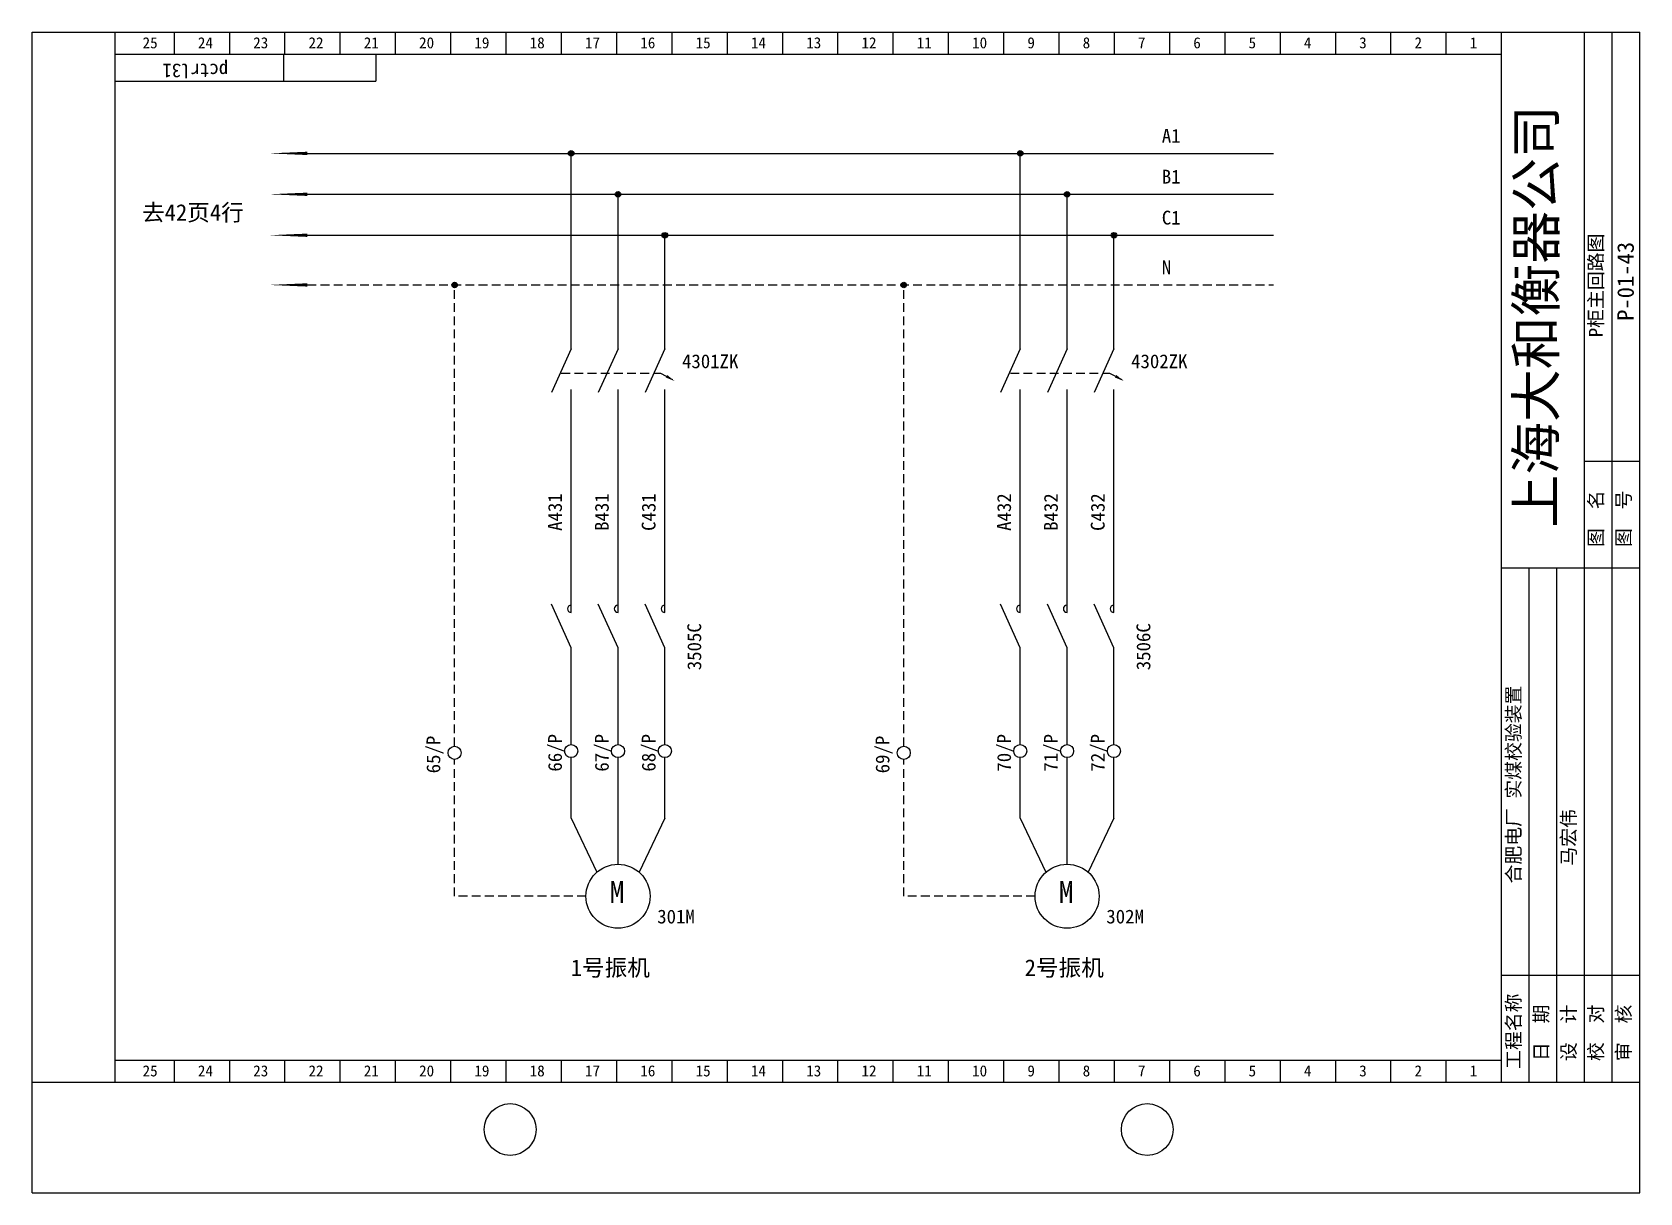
# Model space of a CAD drawing. Extents: x 372 to 663, y -20 to 190.
import ezdxf

# ---------------------------------------------------------------- set-up
doc = ezdxf.new("R2010")
doc.units = 0
doc.header["$LTSCALE"] = 0.5
doc.linetypes.add('DASHED2', pattern=[9.525, 6.35, -3.175])
doc.layers.get('0').update_dxf_attribs({"linetype": 'CONTINUOUS'})

# ---------------------------------------------------------------- blocks, each defined once
blk = doc.blocks.new('A$C40C5467B')
at = {"char_height": 2.5, "width": 20.5327, "attachment_point": 1, "rotation": 90}
for s, insert in [('\\f宋体|b0|i0|c134|p2;P柜主回路图', (5.14, 95.67)), ('\\f宋体|b0|i0|c134|p2;马宏伟', (0.21, 0.06))]:
    blk.add_mtext(s, dxfattribs=dict(at, insert=insert))
blk = doc.blocks.new('A$C03F9669E')
at = {"char_height": 2.5, "width": 13.8727, "attachment_point": 1}
for s, insert in [('A1', (0, 26.3)), ('B1', (0, 18.9)), ('C1', (0, 11.49)), ('N', (0, 2.5))]:
    blk.add_mtext(s, dxfattribs=dict(at, insert=insert))

msp = doc.modelspace()

# ---------------------------------------------------------------- hatches: boundary and pattern name
at = {"ltscale": 0.5}
for points in [[(470.09, 167.62, 1), (469.1, 167.62, 1)], [(551.31, 167.62, 1), (550.31, 167.62, 1)], [(478.56, 160.22, 1), (477.57, 160.22, 1)], [(559.78, 160.22, 1), (558.78, 160.22, 1)], [(487.03, 152.81, 1), (486.04, 152.81, 1)], [(568.25, 152.81, 1), (567.25, 152.81, 1)], [(449.03, 143.82, 1), (448.04, 143.82, 1)], [(530.24, 143.82, 1), (529.25, 143.82, 1)]]:
    msp.add_hatch(color=256, dxfattribs=at).paths.add_polyline_path(points)

# ---------------------------------------------------------------- linework, layer by layer
for p, q in [((372.13, -20.44), (372.13, 189.56)), ((372.13, 189.56), (662.85, 189.56)), ((387.13, -0.44), (387.13, 189.56)), ((387.13, 189.56), (637.85, 189.56)), ((397.85, 185.56), (397.85, 189.56)), ((407.85, 185.56), (407.85, 189.56)), ((417.85, 185.56), (417.85, 189.56)), ((427.85, 185.56), (427.85, 189.56)), ((437.85, 185.56), (437.85, 189.56)), ((447.85, 185.56), (447.85, 189.56)), ((457.85, 185.56), (457.85, 189.56)), ((467.85, 185.56), (467.85, 189.56)), ((477.85, 185.56), (477.85, 189.56)), ((487.85, 185.56), (487.85, 189.56)), ((497.85, 185.56), (497.85, 189.56)), ((507.85, 185.56), (507.85, 189.56)), ((517.85, 185.56), (517.85, 189.56)), ((527.85, 185.56), (527.85, 189.56)), ((537.85, 185.56), (537.85, 189.56)), ((547.85, 185.56), (547.85, 189.56)), ((557.85, 185.56), (557.85, 189.56)), ((567.85, 185.56), (567.85, 189.56)), ((577.85, 185.56), (577.85, 189.56)), ((587.85, 185.56), (587.85, 189.56)), ((597.85, 185.56), (597.85, 189.56)), ((607.85, 185.56), (607.85, 189.56)), ((617.85, 185.56), (617.85, 189.56)), ((627.85, 185.56), (627.85, 189.56)), ((637.85, -0.44), (637.85, 189.56)), ((652.85, -0.44), (652.85, 189.56)), ((657.85, -0.44), (657.85, 189.56)), ((662.85, -20.44), (662.85, 189.56)), ((387.13, 185.56), (637.85, 185.56)), ((417.58, 185.55), (417.58, 180.68)), ((434.27, 185.55), (434.27, 180.68)), ((387.13, 180.68), (434.27, 180.68)), ((469.6, 132.24), (466.04, 124.35)), ((478.07, 132.24), (474.51, 124.35)), ((486.54, 132.24), (482.98, 124.35)), ((550.81, 132.24), (547.25, 124.35)), ((559.28, 132.24), (555.72, 124.35)), ((567.75, 132.24), (564.19, 124.35)), ((652.85, 111.91), (662.85, 111.91)), ((637.85, 92.66), (662.85, 92.66)), ((642.85, -0.44), (642.85, 92.66)), ((647.85, -0.44), (647.85, 92.66)), ((469.6, 78.19), (466.04, 86.08)), ((478.07, 78.19), (474.51, 86.08)), ((486.54, 78.19), (482.98, 86.08)), ((550.81, 78.19), (547.25, 86.08)), ((559.28, 78.19), (555.72, 86.08)), ((567.75, 78.19), (564.19, 86.08)), ((637.85, 18.94), (662.85, 18.94)), ((387.13, 3.56), (637.85, 3.56)), ((397.85, -0.44), (397.85, 3.56)), ((407.85, -0.44), (407.85, 3.56)), ((417.85, -0.44), (417.85, 3.56)), ((427.85, -0.44), (427.85, 3.56)), ((437.85, -0.44), (437.85, 3.56)), ((447.85, -0.44), (447.85, 3.56)), ((457.85, -0.44), (457.85, 3.56)), ((467.85, -0.44), (467.85, 3.56)), ((477.85, -0.44), (477.85, 3.56)), ((487.85, -0.44), (487.85, 3.56)), ((497.85, -0.44), (497.85, 3.56)), ((507.85, -0.44), (507.85, 3.56)), ((517.85, -0.44), (517.85, 3.56)), ((527.85, -0.44), (527.85, 3.56)), ((537.85, -0.44), (537.85, 3.56)), ((547.85, -0.44), (547.85, 3.56)), ((557.85, -0.44), (557.85, 3.56)), ((567.85, -0.44), (567.85, 3.56)), ((577.85, -0.44), (577.85, 3.56)), ((587.85, -0.44), (587.85, 3.56)), ((597.85, -0.44), (597.85, 3.56)), ((607.85, -0.44), (607.85, 3.56)), ((617.85, -0.44), (617.85, 3.56)), ((627.85, -0.44), (627.85, 3.56)), ((372.13, -0.44), (662.85, -0.44)), ((372.13, -20.44), (662.85, -20.44))]:
    msp.add_line(p, q)
for p, q in [((421.91, 167.62), (596.61, 167.62)), ((469.6, 132.24), (469.6, 167.62)), ((550.81, 132.24), (550.81, 167.62)), ((421.91, 160.22), (596.61, 160.22)), ((478.07, 132.24), (478.07, 160.22)), ((559.28, 132.24), (559.28, 160.22)), ((421.91, 152.81), (596.61, 152.81)), ((486.54, 132.24), (486.54, 152.81)), ((567.75, 132.24), (567.75, 152.81)), ((485.75, 127.87), (487.94, 126.73)), ((566.96, 127.87), (569.15, 126.73)), ((469.6, 115.58), (469.6, 124.92)), ((478.07, 115.58), (478.07, 124.92)), ((486.54, 115.58), (486.54, 124.92)), ((550.81, 115.58), (550.81, 124.92)), ((559.28, 115.58), (559.28, 124.92)), ((567.75, 115.58), (567.75, 124.92)), ((469.6, 84.55), (469.6, 118.33)), ((478.07, 84.55), (478.07, 118.33)), ((486.54, 84.55), (486.54, 118.33)), ((550.81, 84.55), (550.81, 118.33)), ((559.28, 84.55), (559.28, 118.33)), ((567.75, 84.55), (567.75, 118.33)), ((469.6, 60.67), (469.6, 78.19)), ((478.07, 60.67), (478.07, 78.19)), ((486.54, 60.67), (486.54, 78.19)), ((550.81, 60.67), (550.81, 78.19)), ((559.28, 60.67), (559.28, 78.19)), ((567.75, 60.67), (567.75, 78.19)), ((469.6, 47.37), (469.6, 58.3)), ((478.07, 39.01), (478.07, 58.3)), ((486.54, 47.37), (486.54, 58.3)), ((550.81, 47.37), (550.81, 58.3)), ((559.28, 39.01), (559.28, 58.3)), ((567.75, 47.37), (567.75, 58.3))]:
    msp.add_line(p, q, dxfattribs=at)
at = {"linetype": 'DASHED2', "ltscale": 0.5}
for p, q in [((421.91, 143.82), (596.61, 143.82)), ((448.53, 60.35), (448.53, 143.82)), ((529.75, 60.35), (529.75, 143.82)), ((467.81, 127.86), (485.73, 127.87)), ((549.02, 127.86), (566.94, 127.87)), ((448.53, 33.22), (448.53, 57.99)), ((529.75, 33.22), (529.75, 57.99)), ((472.27, 33.22), (448.53, 33.22)), ((553.49, 33.22), (529.75, 33.22))]:
    msp.add_line(p, q, dxfattribs=at)
at = {"linetype": 'CONTINUOUS', "ltscale": 0.5}
for p, q in [((469.6, 47.37), (474.24, 37.57)), ((486.54, 47.37), (481.89, 37.57)), ((550.81, 47.37), (555.46, 37.57)), ((567.75, 47.37), (563.1, 37.57))]:
    msp.add_line(p, q, dxfattribs=at)
at = {"ltscale": 0.5}
for points in [[(421.92, 167.62, 0.6, 0, 0), (414.92, 167.62, 0, 0, 0)], [(421.92, 160.22, 0.6, 0, 0), (414.92, 160.22, 0, 0, 0)], [(421.92, 152.81, 0.6, 0, 0), (414.92, 152.81, 0, 0, 0)], [(421.92, 143.82, 0.6, 0, 0), (414.92, 143.82, 0, 0, 0)], [(486.83, 127.3, 0.519, 0, 0), (488.32, 126.43, 0, 0, 0)], [(568.05, 127.3, 0.519, 0, 0), (569.54, 126.43, 0, 0, 0)]]:
    msp.add_lwpolyline(points, format="xyseb", dxfattribs=at)
for centre in [(469.6, 167.62), (550.81, 167.62), (478.07, 160.22), (559.28, 160.22), (486.54, 152.81), (567.75, 152.81), (448.53, 143.82), (529.75, 143.82)]:
    msp.add_circle(centre, 0.495, dxfattribs=at)
at = {"linetype": 'CONTINUOUS', "ltscale": 0.5}
for centre, radius in [((448.53, 59.17), 1.18), ((469.6, 59.48), 1.18), ((469.6, 59.48), 1.18), ((478.07, 59.48), 1.18), ((478.07, 59.48), 1.18), ((486.54, 59.48), 1.18), ((486.54, 59.48), 1.18), ((529.75, 59.17), 1.18), ((550.81, 59.48), 1.18), ((550.81, 59.48), 1.18), ((550.81, 59.48), 1.18), ((559.28, 59.48), 1.18), ((559.28, 59.48), 1.18), ((559.28, 59.48), 1.18), ((567.75, 59.48), 1.18), ((567.75, 59.48), 1.18), ((567.75, 59.48), 1.18), ((478.07, 33.22), 5.79), ((559.28, 33.22), 5.79)]:
    msp.add_circle(centre, radius, dxfattribs=at)
for centre in [(458.57, -8.98), (573.77, -8.98)]:
    msp.add_circle(centre, 4.68)
for centre in [(469.6, 85.22), (478.07, 85.22), (486.54, 85.22), (550.81, 85.22), (559.28, 85.22), (567.75, 85.22)]:
    msp.add_arc(centre, 0.676, 90, 270, dxfattribs=at)

# ---------------------------------------------------------------- block references
at = {"ltscale": 0.5}
msp.add_blockref('A$C03F9669E', (576.41, 145.76), dxfattribs=at)
at = {"linetype": 'DASHED2', "ltscale": 0.5}
msp.add_blockref('A$C40C5467B', (648.49, 38.69), dxfattribs=at)

# ---------------------------------------------------------------- texts
at = {"width": 13.8727, "attachment_point": 1}
for s, insert, char_height in [('25', (392.1, 188.63), 2), ('24', (402.1, 188.63), 2), ('23', (412.1, 188.63), 2), ('22', (422.1, 188.63), 2), ('21', (432.1, 188.63), 2), ('20', (442.1, 188.63), 2), ('19', (452.1, 188.63), 2), ('18', (462.1, 188.63), 2), ('17', (472.1, 188.63), 2), ('16', (482.1, 188.63), 2), ('15', (492.1, 188.63), 2), ('14', (502.1, 188.63), 2), ('13', (512.1, 188.63), 2), ('12', (522.1, 188.63), 2), ('11', (532.1, 188.63), 2), ('10', (542.1, 188.63), 2), ('9', (552.1, 188.63), 2), ('8', (562.1, 188.63), 2), ('7', (572.1, 188.63), 2), ('6', (582.1, 188.63), 2), ('5', (592.1, 188.63), 2), ('4', (602.1, 188.63), 2), ('3', (612.1, 188.63), 2), ('2', (622.1, 188.63), 2), ('1', (632.1, 188.63), 2), ('4301ZK', (489.64, 131.26), 2.5), ('4302ZK', (570.85, 131.26), 2.5), ('301M', (485.16, 30.8), 2.5), ('302M', (566.37, 30.8), 2.5), ('25', (392.1, 2.63), 2), ('24', (402.1, 2.63), 2), ('23', (412.1, 2.63), 2), ('22', (422.1, 2.63), 2), ('21', (432.1, 2.63), 2), ('20', (442.1, 2.63), 2), ('19', (452.1, 2.63), 2), ('18', (462.1, 2.63), 2), ('17', (472.1, 2.63), 2), ('16', (482.1, 2.63), 2), ('15', (492.1, 2.63), 2), ('14', (502.1, 2.63), 2), ('13', (512.1, 2.63), 2), ('12', (522.1, 2.63), 2), ('11', (532.1, 2.63), 2), ('10', (542.1, 2.63), 2), ('9', (552.1, 2.63), 2), ('8', (562.1, 2.63), 2), ('7', (572.1, 2.63), 2), ('6', (582.1, 2.63), 2), ('5', (592.1, 2.63), 2), ('4', (602.1, 2.63), 2), ('3', (612.1, 2.63), 2), ('2', (622.1, 2.63), 2), ('1', (632.1, 2.63), 2)]:
    msp.add_mtext(s, dxfattribs=dict(at, insert=insert, char_height=char_height))
at = {"linetype": 'DASHED2', "ltscale": 0.5, "insert": (407.58, 181.33), "char_height": 2.5, "width": 3.1573, "attachment_point": 1, "rotation": 180}
msp.add_mtext('pctrl31', dxfattribs=at)
at = {"attachment_point": 1, "rotation": 90}
for s, insert, char_height, width in [('\\f宋体|b0|i0|c134|p2;上海大和衡器公司', (640.56, 99.93), 7, 127.4816), ('P-01-43', (658.76, 137.32), 3, 13.8727), ('A431', (465.42, 99.32), 2.5, 13.8727), ('B431', (473.89, 99.32), 2.5, 13.8727), ('C431', (482.36, 99.32), 2.5, 13.8727), ('A432', (546.63, 99.32), 2.5, 13.8727), ('B432', (555.1, 99.32), 2.5, 13.8727), ('C432', (563.57, 99.32), 2.5, 13.8727), ('\\f宋体|b0|i0|c134|p2;图  名', (653.65, 96.4), 2.5, 20.5327), ('\\f宋体|b0|i0|c134|p2;图  号', (658.65, 96.4), 2.5, 20.5327), ('3505C', (490.61, 74.11), 2.5, 13.8727), ('3506C', (571.83, 74.11), 2.5, 13.8727), ('\\f宋体|b0|i0|c134|p2;合肥电厂 实煤校验装置', (638.75, 35.54), 2.5, 44.7874), ('65/P', (443.43, 55.46), 2.5, 13.8727), ('66/P', (465.42, 55.77), 2.5, 13.8727), ('67/P', (473.89, 55.77), 2.5, 13.8727), ('68/P', (482.36, 55.77), 2.5, 13.8727), ('69/P', (524.65, 55.46), 2.5, 13.8727), ('70/P', (546.63, 55.77), 2.5, 13.8727), ('71/P', (555.1, 55.77), 2.5, 13.8727), ('72/P', (563.57, 55.77), 2.5, 13.8727), ('\\f宋体|b0|i0|c134|p2;工程名称', (638.75, 1.99), 2.5, 20.5327), ('\\f宋体|b0|i0|c134|p2;日  期', (643.75, 3.4), 2.5, 20.5327), ('\\f宋体|b0|i0|c134|p2;设  计', (648.71, 3.4), 2.5, 20.5327), ('\\f宋体|b0|i0|c134|p2;校  对', (653.65, 3.4), 2.5, 20.5327), ('\\f宋体|b0|i0|c134|p2;审  核', (658.65, 3.4), 2.5, 20.5327)]:
    msp.add_mtext(s, dxfattribs=dict(at, insert=insert, char_height=char_height, width=width))
at = {"ltscale": 0.5, "char_height": 3, "attachment_point": 1}
for s, insert, width in [('\\f宋体|b0|i0|c134|p2;去42页4行', (392, 158.43), 51.3886), ('\\f宋体|b0|i0|c134|p2;1号振机', (469.52, 21.8), 32.4644), ('\\f宋体|b0|i0|c134|p2;2号振机', (551.61, 21.8), 32.4644)]:
    msp.add_mtext(s, dxfattribs=dict(at, insert=insert, width=width))
at = {"linetype": 'CONTINUOUS', "ltscale": 0.5, "char_height": 4, "width": 6.8806, "attachment_point": 1}
for insert in [(476.54, 35.97), (557.76, 35.97)]:
    msp.add_mtext('M', dxfattribs=dict(at, insert=insert))

doc.saveas('drawing.dxf')
